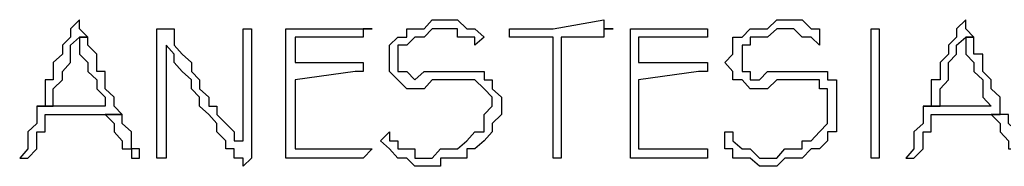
# Model space of a CAD drawing. Header units: millimetres. Extents: x -518.8 to -461.2, y 3.5 to 44.2.
# Drawn here: x -489.85 to -489.121, y 10.873 to 10.981 of the extents above; entities that cross this region are included whole.
import ezdxf

# ---------------------------------------------------------------- set-up
doc = ezdxf.new("R2010")
doc.units = ezdxf.units.MM
doc.header["$MEASUREMENT"] = 0
doc.layers.add('MYSOLIDS', color=7, linetype='Continuous')

msp = doc.modelspace()

# ---------------------------------------------------------------- linework, layer by layer
at = {"layer": 'MYSOLIDS'}
for points in [[(-489.80528, 10.98116), (-489.80528, 10.98116), (-489.81205, 10.97439), (-489.81205, 10.97439), (-489.81205, 10.97439), (-489.81205, 10.96838), (-489.81807, 10.96236), (-489.81807, 10.95559), (-489.82483, 10.94958), (-489.82483, 10.94281), (-489.82483, 10.9368), (-489.83085, 10.9368), (-489.83085, 10.9368), (-489.83085, 10.93003), (-489.83085, 10.92402), (-489.83085, 10.91725), (-489.83686, 10.91725), (-489.82483, 10.91725), (-489.82483, 10.91725), (-489.82483, 10.92402), (-489.82483, 10.93003), (-489.82483, 10.93003), (-489.81807, 10.9368), (-489.81807, 10.9368), (-489.81807, 10.94281), (-489.81807, 10.94281), (-489.81205, 10.94958), (-489.81205, 10.95559), (-489.81205, 10.95559), (-489.81205, 10.96236), (-489.80528, 10.96838), (-489.79927, 10.96838), (-489.80528, 10.97439), (-489.80528, 10.97439), (-489.80528, 10.98116), (-489.80528, 10.98116)], [(-489.5128, 10.96236), (-489.5128, 10.96838), (-489.5128, 10.96838), (-489.5128, 10.96838), (-489.5128, 10.96838), (-489.51882, 10.96838), (-489.52558, 10.96838), (-489.52558, 10.97439), (-489.5316, 10.97439), (-489.5316, 10.97439), (-489.53837, 10.97439), (-489.54438, 10.97439), (-489.5504, 10.96838), (-489.5504, 10.96838), (-489.55716, 10.96838), (-489.55716, 10.96838), (-489.56318, 10.96236), (-489.56995, 10.96236), (-489.56995, 10.95559), (-489.56995, 10.94958), (-489.56995, 10.94958), (-489.56995, 10.94281), (-489.56995, 10.94281), (-489.56318, 10.94281), (-489.55716, 10.9368), (-489.55716, 10.9368), (-489.55716, 10.9368), (-489.5504, 10.94281), (-489.54438, 10.94281), (-489.53837, 10.94281), (-489.53837, 10.94281), (-489.5316, 10.94281), (-489.52558, 10.94281), (-489.52558, 10.94281), (-489.51882, 10.94281), (-489.5128, 10.94281), (-489.5128, 10.94281), (-489.50604, 10.94281), (-489.50604, 10.9368), (-489.50002, 10.9368), (-489.50002, 10.9368), (-489.50002, 10.93003), (-489.49325, 10.92402), (-489.49325, 10.92402), (-489.49325, 10.91725), (-489.49325, 10.91123), (-489.49325, 10.91123), (-489.50002, 10.90447), (-489.50002, 10.89845), (-489.50002, 10.89845), (-489.50604, 10.89168), (-489.50604, 10.89168), (-489.5128, 10.88567), (-489.5128, 10.88567), (-489.5128, 10.88567), (-489.51882, 10.88567), (-489.51882, 10.8789), (-489.52558, 10.8789), (-489.5316, 10.8789), (-489.53837, 10.8789), (-489.53837, 10.87289), (-489.54438, 10.87289), (-489.5504, 10.87289), (-489.5504, 10.87289), (-489.55716, 10.87289), (-489.56318, 10.8789), (-489.56318, 10.8789), (-489.56995, 10.8789), (-489.56995, 10.8789), (-489.57596, 10.88567), (-489.57596, 10.88567), (-489.58273, 10.89168), (-489.58273, 10.89168), (-489.57596, 10.89845), (-489.57596, 10.89845), (-489.57596, 10.89845), (-489.57596, 10.89845), (-489.57596, 10.89168), (-489.57596, 10.89168), (-489.56995, 10.89168), (-489.56995, 10.89168), (-489.56995, 10.88567), (-489.56318, 10.88567), (-489.56318, 10.88567), (-489.55716, 10.88567), (-489.55716, 10.8789), (-489.5504, 10.8789), (-489.54438, 10.8789), (-489.54438, 10.8789), (-489.53837, 10.88567), (-489.5316, 10.88567), (-489.52558, 10.88567), (-489.52558, 10.88567), (-489.51882, 10.89168), (-489.51882, 10.89168), (-489.51882, 10.89168), (-489.5128, 10.89845), (-489.50604, 10.89845), (-489.50604, 10.90447), (-489.50604, 10.90447), (-489.50604, 10.91123), (-489.50002, 10.91725), (-489.50002, 10.91725), (-489.50002, 10.92402), (-489.50604, 10.93003), (-489.50604, 10.93003), (-489.50604, 10.93003), (-489.5128, 10.9368), (-489.5128, 10.9368), (-489.51882, 10.9368), (-489.51882, 10.9368), (-489.52558, 10.9368), (-489.5316, 10.9368), (-489.5316, 10.9368), (-489.53837, 10.9368), (-489.54438, 10.9368), (-489.5504, 10.93003), (-489.5504, 10.93003), (-489.55716, 10.93003), (-489.56318, 10.93003), (-489.56995, 10.9368), (-489.56995, 10.9368), (-489.56995, 10.9368), (-489.57596, 10.94281), (-489.57596, 10.94281), (-489.57596, 10.94958), (-489.57596, 10.94958), (-489.57596, 10.95559), (-489.57596, 10.95559), (-489.57596, 10.96236), (-489.56995, 10.96838), (-489.56995, 10.96838), (-489.56318, 10.96838), (-489.56318, 10.97439), (-489.55716, 10.97439), (-489.5504, 10.97439), (-489.5504, 10.97439), (-489.54438, 10.98116), (-489.53837, 10.98116), (-489.5316, 10.98116), (-489.5316, 10.98116), (-489.52558, 10.98116), (-489.52558, 10.98116), (-489.51882, 10.97439), (-489.51882, 10.97439), (-489.5128, 10.97439), (-489.50604, 10.96838), (-489.50604, 10.96838), (-489.5128, 10.96236), (-489.5128, 10.96236), (-489.5128, 10.96236), (-489.5128, 10.96236), (-489.5128, 10.96236), (-489.5128, 10.96236), (-489.5128, 10.96236)], [(-489.41731, 10.98116), (-489.41731, 10.98116), (-489.41731, 10.97439), (-489.41731, 10.97439), (-489.41055, 10.97439), (-489.41055, 10.97439), (-489.41731, 10.97439), (-489.41731, 10.97439), (-489.41731, 10.96838), (-489.41731, 10.96838), (-489.44889, 10.96838), (-489.44889, 10.8789), (-489.44889, 10.8789), (-489.44889, 10.8789), (-489.44889, 10.8789), (-489.44889, 10.8789), (-489.45491, 10.8789), (-489.45491, 10.8789), (-489.45491, 10.8789), (-489.45491, 10.8789), (-489.45491, 10.96838), (-489.46167, 10.96838), (-489.46769, 10.96838), (-489.47446, 10.96838), (-489.47446, 10.96838), (-489.48047, 10.96838), (-489.48047, 10.96838), (-489.48047, 10.96838), (-489.48724, 10.96838), (-489.48724, 10.96838), (-489.48724, 10.96838), (-489.48724, 10.96838), (-489.48724, 10.97439), (-489.48724, 10.97439), (-489.48047, 10.97439), (-489.48047, 10.97439), (-489.48047, 10.97439), (-489.47446, 10.97439), (-489.46769, 10.97439), (-489.46769, 10.97439), (-489.46167, 10.97439), (-489.45491, 10.97439), (-489.45491, 10.97439), (-489.41731, 10.98116), (-489.41731, 10.98116), (-489.41731, 10.98116)], [(-489.25792, 10.96236), (-489.26393, 10.96838), (-489.26393, 10.96838), (-489.26393, 10.96838), (-489.26393, 10.96838), (-489.26393, 10.96838), (-489.2707, 10.96838), (-489.27671, 10.97439), (-489.27671, 10.97439), (-489.28348, 10.97439), (-489.28348, 10.97439), (-489.28949, 10.97439), (-489.29626, 10.96838), (-489.30228, 10.96838), (-489.30228, 10.96838), (-489.30904, 10.96838), (-489.30904, 10.96236), (-489.31506, 10.96236), (-489.31506, 10.95559), (-489.31506, 10.94958), (-489.31506, 10.94958), (-489.31506, 10.94281), (-489.31506, 10.94281), (-489.30904, 10.94281), (-489.30904, 10.9368), (-489.30228, 10.9368), (-489.30228, 10.9368), (-489.29626, 10.94281), (-489.28949, 10.94281), (-489.28949, 10.94281), (-489.28348, 10.94281), (-489.28348, 10.94281), (-489.27671, 10.94281), (-489.2707, 10.94281), (-489.2707, 10.94281), (-489.26393, 10.94281), (-489.25792, 10.94281), (-489.2519, 10.94281), (-489.2519, 10.9368), (-489.2519, 10.9368), (-489.24513, 10.9368), (-489.24513, 10.93003), (-489.24513, 10.92402), (-489.24513, 10.92402), (-489.24513, 10.91725), (-489.24513, 10.91123), (-489.24513, 10.91123), (-489.24513, 10.90447), (-489.24513, 10.89845), (-489.2519, 10.89845), (-489.2519, 10.89168), (-489.2519, 10.89168), (-489.25792, 10.88567), (-489.25792, 10.88567), (-489.26393, 10.88567), (-489.26393, 10.88567), (-489.2707, 10.8789), (-489.2707, 10.8789), (-489.27671, 10.8789), (-489.28348, 10.8789), (-489.28949, 10.87289), (-489.28949, 10.87289), (-489.29626, 10.87289), (-489.29626, 10.87289), (-489.30228, 10.87289), (-489.30904, 10.8789), (-489.31506, 10.8789), (-489.31506, 10.8789), (-489.32183, 10.8789), (-489.32183, 10.88567), (-489.32784, 10.88567), (-489.32784, 10.89168), (-489.32784, 10.89168), (-489.32784, 10.89845), (-489.32784, 10.89845), (-489.32183, 10.89845), (-489.32183, 10.89845), (-489.32183, 10.89168), (-489.32183, 10.89168), (-489.32183, 10.89168), (-489.32183, 10.89168), (-489.31506, 10.88567), (-489.31506, 10.88567), (-489.30904, 10.88567), (-489.30904, 10.88567), (-489.30228, 10.8789), (-489.29626, 10.8789), (-489.29626, 10.8789), (-489.28949, 10.8789), (-489.28348, 10.88567), (-489.27671, 10.88567), (-489.27671, 10.88567), (-489.2707, 10.88567), (-489.2707, 10.89168), (-489.26393, 10.89168), (-489.26393, 10.89168), (-489.25792, 10.89845), (-489.25792, 10.89845), (-489.2519, 10.90447), (-489.2519, 10.90447), (-489.2519, 10.91123), (-489.2519, 10.91725), (-489.2519, 10.91725), (-489.2519, 10.92402), (-489.2519, 10.93003), (-489.2519, 10.93003), (-489.25792, 10.93003), (-489.25792, 10.9368), (-489.26393, 10.9368), (-489.26393, 10.9368), (-489.2707, 10.9368), (-489.2707, 10.9368), (-489.27671, 10.9368), (-489.28348, 10.9368), (-489.28348, 10.9368), (-489.28949, 10.9368), (-489.29626, 10.93003), (-489.30228, 10.93003), (-489.30228, 10.93003), (-489.30904, 10.93003), (-489.31506, 10.9368), (-489.31506, 10.9368), (-489.32183, 10.9368), (-489.32183, 10.94281), (-489.32183, 10.94281), (-489.32784, 10.94958), (-489.32784, 10.94958), (-489.32183, 10.95559), (-489.32183, 10.95559), (-489.32183, 10.96236), (-489.32183, 10.96838), (-489.31506, 10.96838), (-489.31506, 10.96838), (-489.30904, 10.97439), (-489.30228, 10.97439), (-489.30228, 10.97439), (-489.29626, 10.97439), (-489.28949, 10.98116), (-489.28949, 10.98116), (-489.28348, 10.98116), (-489.28348, 10.98116), (-489.27671, 10.98116), (-489.2707, 10.98116), (-489.26393, 10.97439), (-489.26393, 10.97439), (-489.25792, 10.97439), (-489.25792, 10.96838), (-489.25792, 10.96838), (-489.25792, 10.96236), (-489.25792, 10.96236), (-489.25792, 10.96236), (-489.25792, 10.96236), (-489.25792, 10.96236), (-489.25792, 10.96236), (-489.25792, 10.96236)], [(-489.14964, 10.98116), (-489.14964, 10.98116), (-489.15641, 10.97439), (-489.15641, 10.97439), (-489.15641, 10.97439), (-489.15641, 10.96838), (-489.16243, 10.96236), (-489.16243, 10.95559), (-489.16844, 10.94958), (-489.16844, 10.94281), (-489.16844, 10.9368), (-489.17521, 10.9368), (-489.17521, 10.9368), (-489.17521, 10.93003), (-489.17521, 10.92402), (-489.17521, 10.91725), (-489.18122, 10.91725), (-489.17521, 10.91725), (-489.16844, 10.91725), (-489.16844, 10.92402), (-489.16844, 10.93003), (-489.16844, 10.93003), (-489.16243, 10.9368), (-489.16243, 10.9368), (-489.16243, 10.94281), (-489.16243, 10.94281), (-489.16243, 10.94958), (-489.15641, 10.95559), (-489.15641, 10.95559), (-489.15641, 10.96236), (-489.14964, 10.96838), (-489.14363, 10.96838), (-489.14964, 10.97439), (-489.14964, 10.97439), (-489.14964, 10.98116), (-489.14964, 10.98116)], [(-489.74137, 10.96236), (-489.74137, 10.8789), (-489.74137, 10.8789), (-489.74137, 10.8789), (-489.74137, 10.8789), (-489.74137, 10.8789), (-489.74814, 10.8789), (-489.74814, 10.8789), (-489.74814, 10.8789), (-489.74814, 10.8789), (-489.74814, 10.96838), (-489.74814, 10.97439), (-489.74814, 10.97439), (-489.74137, 10.97439), (-489.74137, 10.97439), (-489.74137, 10.97439), (-489.73536, 10.97439), (-489.73536, 10.96838), (-489.73536, 10.96838), (-489.73536, 10.96838), (-489.73536, 10.96236), (-489.72934, 10.95559), (-489.72934, 10.95559), (-489.72258, 10.94958), (-489.72258, 10.94281), (-489.72258, 10.94281), (-489.71656, 10.9368), (-489.71656, 10.93003), (-489.71656, 10.93003), (-489.7098, 10.92402), (-489.7098, 10.92402), (-489.7098, 10.91725), (-489.70378, 10.91725), (-489.70378, 10.91123), (-489.69701, 10.90447), (-489.69701, 10.90447), (-489.691, 10.89845), (-489.691, 10.89845), (-489.691, 10.89168), (-489.68423, 10.89168), (-489.68423, 10.89168), (-489.68423, 10.89845), (-489.68423, 10.89845), (-489.68423, 10.90447), (-489.68423, 10.91123), (-489.68423, 10.91123), (-489.68423, 10.91725), (-489.68423, 10.92402), (-489.68423, 10.92402), (-489.68423, 10.93003), (-489.68423, 10.9368), (-489.68423, 10.94281), (-489.68423, 10.94281), (-489.68423, 10.94958), (-489.68423, 10.94958), (-489.68423, 10.95559), (-489.68423, 10.96236), (-489.68423, 10.96838), (-489.68423, 10.96838), (-489.68423, 10.97439), (-489.68423, 10.97439), (-489.68423, 10.97439), (-489.68423, 10.97439), (-489.68423, 10.97439), (-489.67822, 10.97439), (-489.67822, 10.97439), (-489.67822, 10.97439), (-489.67822, 10.97439), (-489.67822, 10.96838), (-489.67822, 10.96838), (-489.67822, 10.96236), (-489.67822, 10.96236), (-489.67822, 10.95559), (-489.67822, 10.94958), (-489.67822, 10.94281), (-489.67822, 10.94281), (-489.67822, 10.9368), (-489.67822, 10.93003), (-489.67822, 10.92402), (-489.67822, 10.92402), (-489.67822, 10.92402), (-489.67822, 10.91725), (-489.67822, 10.91123), (-489.67822, 10.90447), (-489.67822, 10.90447), (-489.67822, 10.89845), (-489.67822, 10.89168), (-489.67822, 10.88567), (-489.67822, 10.88567), (-489.67822, 10.8789), (-489.67822, 10.8789), (-489.67822, 10.8789), (-489.67822, 10.8789), (-489.68423, 10.87289), (-489.68423, 10.87289), (-489.68423, 10.87289), (-489.68423, 10.8789), (-489.691, 10.8789), (-489.691, 10.88567), (-489.69701, 10.88567), (-489.69701, 10.89168), (-489.70378, 10.89845), (-489.70378, 10.90447), (-489.70378, 10.90447), (-489.7098, 10.91123), (-489.7098, 10.91123), (-489.71656, 10.91725), (-489.71656, 10.91725), (-489.71656, 10.92402), (-489.72258, 10.93003), (-489.72258, 10.93003), (-489.72258, 10.9368), (-489.72934, 10.94281), (-489.72934, 10.94281), (-489.73536, 10.94958), (-489.73536, 10.95559), (-489.74137, 10.96236), (-489.74137, 10.96236), (-489.74137, 10.96236), (-489.74137, 10.96236), (-489.74137, 10.96236)], [(-489.64589, 10.94958), (-489.60152, 10.94958), (-489.60152, 10.94958), (-489.59551, 10.94958), (-489.59551, 10.94958), (-489.59551, 10.94958), (-489.59551, 10.94958), (-489.59551, 10.94281), (-489.59551, 10.94281), (-489.60152, 10.94281), (-489.60152, 10.94281), (-489.64589, 10.9368), (-489.64589, 10.9368), (-489.64589, 10.9368), (-489.64589, 10.93003), (-489.64589, 10.93003), (-489.64589, 10.93003), (-489.64589, 10.92402), (-489.64589, 10.91725), (-489.64589, 10.91123), (-489.64589, 10.91123), (-489.64589, 10.91123), (-489.64589, 10.90447), (-489.64589, 10.89845), (-489.64589, 10.89168), (-489.64589, 10.89168), (-489.64589, 10.88567), (-489.64589, 10.88567), (-489.63987, 10.88567), (-489.63386, 10.88567), (-489.63386, 10.88567), (-489.62709, 10.88567), (-489.62107, 10.88567), (-489.62107, 10.88567), (-489.61431, 10.88567), (-489.61431, 10.88567), (-489.60829, 10.88567), (-489.60152, 10.88567), (-489.59551, 10.88567), (-489.59551, 10.88567), (-489.59551, 10.88567), (-489.59551, 10.88567), (-489.58874, 10.88567), (-489.58874, 10.88567), (-489.59551, 10.8789), (-489.59551, 10.8789), (-489.60152, 10.8789), (-489.60829, 10.8789), (-489.60829, 10.8789), (-489.61431, 10.8789), (-489.62107, 10.8789), (-489.62107, 10.8789), (-489.62709, 10.8789), (-489.63386, 10.8789), (-489.63987, 10.8789), (-489.63987, 10.8789), (-489.63987, 10.8789), (-489.64589, 10.8789), (-489.64589, 10.8789), (-489.65265, 10.8789), (-489.65265, 10.8789), (-489.65265, 10.8789), (-489.65265, 10.8789), (-489.65265, 10.88567), (-489.65265, 10.88567), (-489.65265, 10.89168), (-489.65265, 10.89845), (-489.65265, 10.90447), (-489.65265, 10.90447), (-489.65265, 10.91123), (-489.65265, 10.91725), (-489.65265, 10.91725), (-489.65265, 10.92402), (-489.65265, 10.93003), (-489.65265, 10.93003), (-489.65265, 10.9368), (-489.65265, 10.94281), (-489.65265, 10.94958), (-489.65265, 10.94958), (-489.65265, 10.95559), (-489.65265, 10.96236), (-489.65265, 10.96236), (-489.65265, 10.96838), (-489.65265, 10.96838), (-489.65265, 10.96838), (-489.65265, 10.97439), (-489.65265, 10.97439), (-489.64589, 10.97439), (-489.64589, 10.97439), (-489.63987, 10.97439), (-489.63987, 10.97439), (-489.63386, 10.97439), (-489.63386, 10.97439), (-489.62709, 10.97439), (-489.62107, 10.97439), (-489.62107, 10.97439), (-489.61431, 10.97439), (-489.60829, 10.97439), (-489.60829, 10.97439), (-489.60152, 10.97439), (-489.60152, 10.97439), (-489.59551, 10.97439), (-489.59551, 10.97439), (-489.58874, 10.97439), (-489.58874, 10.97439), (-489.58874, 10.97439), (-489.58874, 10.97439), (-489.58874, 10.97439), (-489.59551, 10.97439), (-489.59551, 10.96838), (-489.60152, 10.96838), (-489.60152, 10.96838), (-489.60829, 10.96838), (-489.62107, 10.96838), (-489.62107, 10.96838), (-489.62709, 10.96838), (-489.63386, 10.96838), (-489.63987, 10.96838), (-489.63987, 10.96838), (-489.64589, 10.96838), (-489.64589, 10.96236), (-489.64589, 10.95559), (-489.64589, 10.95559), (-489.64589, 10.95559), (-489.64589, 10.94958), (-489.64589, 10.94958), (-489.64589, 10.94958), (-489.64589, 10.94958), (-489.64589, 10.94958)], [(-489.39175, 10.94958), (-489.34739, 10.94958), (-489.34739, 10.94958), (-489.34062, 10.94958), (-489.34062, 10.94958), (-489.34062, 10.94958), (-489.34062, 10.94958), (-489.34062, 10.94281), (-489.34062, 10.94281), (-489.34739, 10.94281), (-489.34739, 10.94281), (-489.39175, 10.9368), (-489.39175, 10.9368), (-489.39175, 10.9368), (-489.39175, 10.93003), (-489.39175, 10.93003), (-489.39175, 10.93003), (-489.39175, 10.92402), (-489.39175, 10.91725), (-489.39175, 10.91123), (-489.39175, 10.91123), (-489.39175, 10.91123), (-489.39175, 10.90447), (-489.39175, 10.89845), (-489.39175, 10.89168), (-489.39175, 10.89168), (-489.39175, 10.88567), (-489.39175, 10.88567), (-489.39175, 10.88567), (-489.38498, 10.88567), (-489.37897, 10.88567), (-489.3722, 10.88567), (-489.3722, 10.88567), (-489.36619, 10.88567), (-489.36619, 10.88567), (-489.35942, 10.88567), (-489.3534, 10.88567), (-489.34739, 10.88567), (-489.34739, 10.88567), (-489.34062, 10.88567), (-489.34062, 10.88567), (-489.34062, 10.88567), (-489.34062, 10.88567), (-489.34062, 10.88567), (-489.34062, 10.8789), (-489.34062, 10.8789), (-489.34739, 10.8789), (-489.3534, 10.8789), (-489.3534, 10.8789), (-489.35942, 10.8789), (-489.36619, 10.8789), (-489.3722, 10.8789), (-489.3722, 10.8789), (-489.37897, 10.8789), (-489.38498, 10.8789), (-489.39175, 10.8789), (-489.39175, 10.8789), (-489.39777, 10.8789), (-489.39777, 10.8789), (-489.39777, 10.8789), (-489.39777, 10.8789), (-489.39777, 10.8789), (-489.39777, 10.8789), (-489.39777, 10.88567), (-489.39777, 10.88567), (-489.39777, 10.89168), (-489.39777, 10.89845), (-489.39777, 10.90447), (-489.39777, 10.90447), (-489.39777, 10.91123), (-489.39777, 10.91725), (-489.39777, 10.91725), (-489.39777, 10.92402), (-489.39777, 10.93003), (-489.39777, 10.93003), (-489.39777, 10.9368), (-489.39777, 10.94281), (-489.39777, 10.94958), (-489.39777, 10.94958), (-489.39777, 10.95559), (-489.39777, 10.96236), (-489.39777, 10.96236), (-489.39777, 10.96838), (-489.39777, 10.96838), (-489.39777, 10.96838), (-489.39777, 10.97439), (-489.39777, 10.97439), (-489.39777, 10.97439), (-489.39175, 10.97439), (-489.39175, 10.97439), (-489.38498, 10.97439), (-489.37897, 10.97439), (-489.37897, 10.97439), (-489.3722, 10.97439), (-489.3722, 10.97439), (-489.36619, 10.97439), (-489.36619, 10.97439), (-489.35942, 10.97439), (-489.3534, 10.97439), (-489.34739, 10.97439), (-489.34739, 10.97439), (-489.34062, 10.97439), (-489.34062, 10.97439), (-489.34062, 10.97439), (-489.34062, 10.97439), (-489.34062, 10.97439), (-489.34062, 10.97439), (-489.34062, 10.97439), (-489.34062, 10.97439), (-489.34062, 10.96838), (-489.34739, 10.96838), (-489.3534, 10.96838), (-489.35942, 10.96838), (-489.36619, 10.96838), (-489.3722, 10.96838), (-489.37897, 10.96838), (-489.37897, 10.96838), (-489.38498, 10.96838), (-489.39175, 10.96838), (-489.39175, 10.96838), (-489.39175, 10.96236), (-489.39175, 10.95559), (-489.39175, 10.95559), (-489.39175, 10.95559), (-489.39175, 10.94958), (-489.39175, 10.94958), (-489.39175, 10.94958), (-489.39175, 10.94958), (-489.39175, 10.94958)], [(-489.21355, 10.91725), (-489.21355, 10.91123), (-489.21355, 10.91123), (-489.21355, 10.90447), (-489.21355, 10.89845), (-489.21355, 10.89845), (-489.21355, 10.89168), (-489.21355, 10.88567), (-489.21355, 10.8789), (-489.21355, 10.8789), (-489.21355, 10.8789), (-489.21355, 10.8789), (-489.21355, 10.8789), (-489.21355, 10.8789), (-489.21957, 10.8789), (-489.21957, 10.8789), (-489.21957, 10.8789), (-489.21957, 10.8789), (-489.21957, 10.8789), (-489.21957, 10.8789), (-489.21957, 10.88567), (-489.21957, 10.89168), (-489.21957, 10.89168), (-489.21957, 10.89845), (-489.21957, 10.90447), (-489.21957, 10.90447), (-489.21957, 10.91123), (-489.21957, 10.91725), (-489.21957, 10.92402), (-489.21957, 10.92402), (-489.21957, 10.93003), (-489.21957, 10.9368), (-489.21957, 10.94281), (-489.21957, 10.94281), (-489.21957, 10.94958), (-489.21957, 10.95559), (-489.21957, 10.96236), (-489.21957, 10.96236), (-489.21957, 10.96838), (-489.21957, 10.96838), (-489.21957, 10.97439), (-489.21957, 10.97439), (-489.21957, 10.97439), (-489.21957, 10.97439), (-489.21355, 10.97439), (-489.21355, 10.97439), (-489.21355, 10.97439), (-489.21355, 10.97439), (-489.21355, 10.97439), (-489.21355, 10.97439), (-489.21355, 10.96838), (-489.21355, 10.96838), (-489.21355, 10.96236), (-489.21355, 10.95559), (-489.21355, 10.95559), (-489.21355, 10.94958), (-489.21355, 10.94281), (-489.21355, 10.94281), (-489.21355, 10.9368), (-489.21355, 10.93003), (-489.21355, 10.92402), (-489.21355, 10.92402), (-489.21355, 10.91725), (-489.21355, 10.91725), (-489.21355, 10.91725), (-489.21355, 10.91725)], [(-489.79927, 10.96838), (-489.80528, 10.96838), (-489.80528, 10.96838), (-489.80528, 10.96236), (-489.80528, 10.95559), (-489.79927, 10.94958), (-489.79927, 10.94958), (-489.79927, 10.94281), (-489.79927, 10.94281), (-489.7925, 10.9368), (-489.7925, 10.93003), (-489.7925, 10.93003), (-489.78649, 10.92402), (-489.78649, 10.91725), (-489.82483, 10.91725), (-489.83686, 10.91725), (-489.83686, 10.91123), (-489.83686, 10.90447), (-489.83686, 10.90447), (-489.84363, 10.89845), (-489.84363, 10.89845), (-489.84363, 10.89168), (-489.84363, 10.88567), (-489.84363, 10.88567), (-489.84964, 10.8789), (-489.84363, 10.8789), (-489.84363, 10.8789), (-489.84363, 10.8789), (-489.84363, 10.8789), (-489.83686, 10.88567), (-489.83686, 10.89168), (-489.83686, 10.89168), (-489.83686, 10.89845), (-489.83085, 10.89845), (-489.83085, 10.90447), (-489.83085, 10.91123), (-489.78649, 10.91123), (-489.77371, 10.91123), (-489.77972, 10.91725), (-489.77972, 10.92402), (-489.77972, 10.92402), (-489.78649, 10.93003), (-489.78649, 10.9368), (-489.78649, 10.9368), (-489.78649, 10.94281), (-489.7925, 10.94281), (-489.7925, 10.94958), (-489.7925, 10.94958), (-489.7925, 10.95559), (-489.7925, 10.95559), (-489.79927, 10.96236), (-489.79927, 10.96838), (-489.79927, 10.96838), (-489.79927, 10.96838)], [(-489.14363, 10.96838), (-489.14964, 10.96838), (-489.14964, 10.96838), (-489.14964, 10.96236), (-489.14964, 10.95559), (-489.14363, 10.94958), (-489.14363, 10.94958), (-489.14363, 10.94281), (-489.14363, 10.94281), (-489.13686, 10.9368), (-489.13686, 10.93003), (-489.13686, 10.93003), (-489.13686, 10.92402), (-489.13085, 10.91725), (-489.17521, 10.91725), (-489.18122, 10.91725), (-489.18122, 10.91123), (-489.18122, 10.90447), (-489.18122, 10.90447), (-489.18799, 10.89845), (-489.18799, 10.89845), (-489.18799, 10.89168), (-489.18799, 10.88567), (-489.18799, 10.88567), (-489.19401, 10.8789), (-489.18799, 10.8789), (-489.18799, 10.8789), (-489.18799, 10.8789), (-489.18799, 10.8789), (-489.18122, 10.88567), (-489.18122, 10.89168), (-489.18122, 10.89168), (-489.18122, 10.89845), (-489.17521, 10.89845), (-489.17521, 10.90447), (-489.17521, 10.91123), (-489.13085, 10.91123), (-489.12408, 10.91123), (-489.12408, 10.91725), (-489.12408, 10.92402), (-489.12408, 10.92402), (-489.13085, 10.93003), (-489.13085, 10.9368), (-489.13085, 10.9368), (-489.13686, 10.94281), (-489.13686, 10.94281), (-489.13686, 10.94958), (-489.13686, 10.94958), (-489.13686, 10.95559), (-489.14363, 10.95559), (-489.14363, 10.96236), (-489.14363, 10.96838), (-489.14363, 10.96838), (-489.14363, 10.96838)], [(-489.77371, 10.91123), (-489.78649, 10.91123), (-489.78649, 10.91123), (-489.77972, 10.90447), (-489.77972, 10.90447), (-489.77972, 10.89845), (-489.77371, 10.89168), (-489.77371, 10.88567), (-489.76694, 10.88567), (-489.76694, 10.8789), (-489.76694, 10.8789), (-489.76694, 10.8789), (-489.76092, 10.8789), (-489.76092, 10.8789), (-489.76092, 10.88567), (-489.76694, 10.88567), (-489.76694, 10.89168), (-489.76694, 10.89845), (-489.77371, 10.90447), (-489.77371, 10.91123), (-489.77371, 10.91123), (-489.77371, 10.91123)], [(-489.12408, 10.91123), (-489.13085, 10.91123), (-489.13085, 10.91123), (-489.12408, 10.90447), (-489.12408, 10.90447), (-489.12408, 10.89845), (-489.11807, 10.89168), (-489.11807, 10.88567), (-489.1113, 10.88567), (-489.1113, 10.8789), (-489.1113, 10.8789), (-489.1113, 10.8789), (-489.10528, 10.8789), (-489.10528, 10.8789), (-489.10528, 10.88567), (-489.1113, 10.88567), (-489.1113, 10.89168), (-489.1113, 10.89845), (-489.11807, 10.90447), (-489.11807, 10.91123), (-489.12408, 10.91123), (-489.12408, 10.91123)]]:
    msp.add_lwpolyline(points, dxfattribs=at)

doc.saveas('drawing.dxf')
